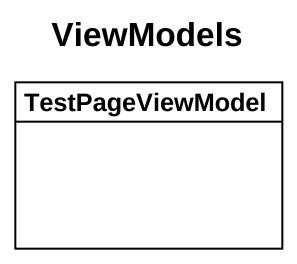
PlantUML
@startuml
title ViewModels
hide circle
hide empty members
class TestPageViewModel
@enduml
